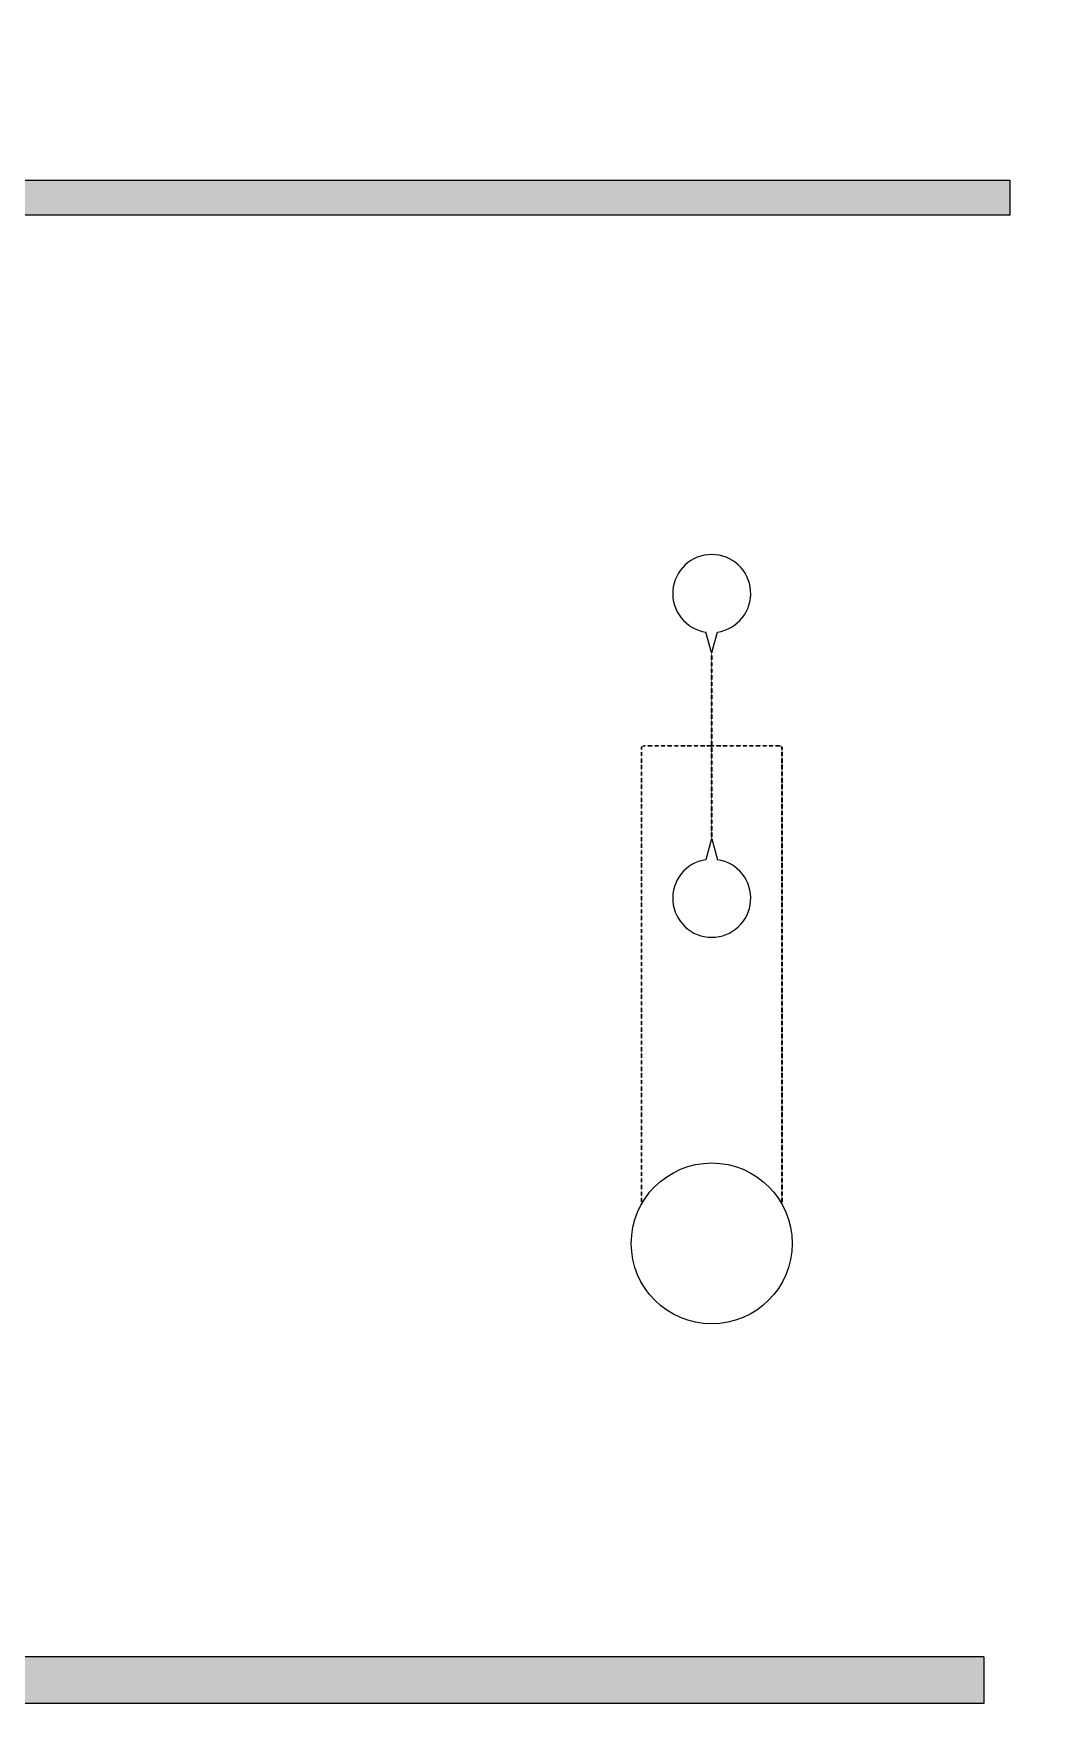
# Model space of a CAD drawing. Header units: inches. Extents: x 741154 to 810950, y 213785 to 295527.
# Drawn here: x 766067 to 778987, y 213785 to 235187 of the extents above; entities that cross this region are included whole.
import ezdxf

# ---------------------------------------------------------------- set-up
doc = ezdxf.new("R2010")
doc.units = ezdxf.units.IN
doc.header["$MEASUREMENT"] = 0

# ---------------------------------------------------------------- blocks, each defined once
blk = doc.blocks.new('*U293')
blk.add_lwpolyline([(1.5, 1.5), (-1.5, 1.5), (-1.5, -1.5), (1.5, -1.5)], close=True)
blk = doc.blocks.new('*U294')
at = {"color": 0, "linetype": 'ByBlock', "lineweight": -2, "transparency": 16777216}
for p in [(0, 2358), (0, 2349), (0, 2340), (0, 2331), (0, 2322), (0, 2313), (0, 2304), (0, 2295), (0, 2286), (0, 2277), (0, 2268), (0, 2259), (0, 2250), (0, 2241), (0, 2232), (0, 2223), (0, 2214), (0, 2205), (0, 2196), (0, 2187), (0, 2178), (0, 2169), (0, 2160), (0, 2151), (0, 2142), (0, 2133), (0, 2124), (0, 2115), (0, 2106), (0, 2097), (0, 2088), (0, 2079), (0, 2070), (0, 2061), (0, 2052), (0, 2043), (0, 2034), (0, 2025), (0, 2016), (0, 2007), (0, 1998), (0, 1989), (0, 1980), (0, 1971), (0, 1962), (0, 1953), (0, 1944), (0, 1935), (0, 1926), (0, 1917), (0, 1908), (0, 1899), (0, 1890), (0, 1881), (0, 1872), (0, 1863), (0, 1854), (0, 1845), (0, 1836), (0, 1827), (0, 1818), (0, 1809), (0, 1800), (0, 1791), (0, 1782), (0, 1773), (0, 1764), (0, 1755), (0, 1746), (0, 1737), (0, 1728), (0, 1719), (0, 1710), (0, 1701), (0, 1692), (0, 1683), (0, 1674), (0, 1665), (0, 1656), (0, 1647), (0, 1638), (0, 1629), (0, 1620), (0, 1611), (0, 1602), (0, 1593), (0, 1584), (0, 1575), (0, 1566), (0, 1557), (0, 1548), (0, 1539), (0, 1530), (0, 1521), (0, 1512), (0, 1503), (0, 1494), (0, 1485), (0, 1476), (0, 1467), (0, 1458), (0, 1449), (0, 1440), (0, 1431), (0, 1422), (0, 1413), (0, 1404), (0, 1395), (0, 1386), (0, 1377), (0, 1368), (0, 1359), (0, 1350), (0, 1341), (0, 1332), (0, 1323), (0, 1314), (0, 1305), (0, 1296), (0, 1287), (0, 1278), (0, 1269), (0, 1260), (0, 1251), (0, 1242), (0, 1233), (0, 1224), (0, 1215), (0, 1206), (0, 1197), (0, 1188), (0, 1179), (0, 1170), (0, 1161), (0, 1152), (0, 1143), (0, 1134), (0, 1125), (0, 1116), (0, 1107), (0, 1098), (0, 1089), (0, 1080), (0, 1071), (0, 1062), (0, 1053), (0, 1044), (0, 1035), (0, 1026), (0, 1017), (0, 1008), (0, 999), (0, 990), (0, 981), (0, 972), (0, 963), (0, 954), (0, 945), (0, 936), (0, 927), (0, 918), (0, 909), (0, 900), (0, 891), (0, 882), (0, 873), (0, 864), (0, 855), (0, 846), (0, 837), (0, 828), (0, 819), (0, 810), (0, 801), (0, 792), (0, 783), (0, 774), (0, 765), (0, 756), (0, 747), (0, 738), (0, 729), (0, 720), (0, 711), (0, 702), (0, 693), (0, 684), (0, 675), (0, 666), (0, 657), (0, 648), (0, 639), (0, 630), (0, 621), (0, 612), (0, 603), (0, 594), (0, 585), (0, 576), (0, 567), (0, 558), (0, 549), (0, 540), (0, 531), (0, 522), (0, 513), (0, 504), (0, 495), (0, 486), (0, 477), (0, 468), (0, 459), (0, 450), (0, 441), (0, 432), (0, 423), (0, 414), (0, 405), (0, 396), (0, 387), (0, 378), (0, 369), (0, 360), (0, 351), (0, 342), (0, 333), (0, 324), (0, 315), (0, 306), (0, 297), (0, 288), (0, 279), (0, 270), (0, 261), (0, 252), (0, 243), (0, 234), (0, 225), (0, 216), (0, 0), (0, 207), (0, 198), (0, 189), (0, 180), (0, 171), (0, 162), (0, 153), (0, 144), (0, 135), (0, 126), (0, 117), (0, 108), (0, 99), (0, 90), (0, 81), (0, 72), (0, 63), (0, 54), (0, 45), (0, 36), (0, 27), (0, 18), (0, 9)]:
    blk.add_blockref('*U293', p, dxfattribs=at)
blk = doc.blocks.new('*U295')
blk.add_lwpolyline([(-1.5, 1.5), (1.5, 1.5), (1.5, -1.5), (-1.5, -1.5)], close=True)
blk = doc.blocks.new('*U296')
at = {"color": 0, "linetype": 'ByBlock', "lineweight": -2, "transparency": 16777216}
for p in [(0, 0), (9, 0), (18, 0), (27, 0), (36, 0), (45, 0), (54, 0), (63, 0), (72, 0), (81, 0), (90, 0), (99, 0), (108, 0), (117, 0), (126, 0), (135, 0), (144, 0), (153, 0), (162, 0), (171, 0), (180, 0), (189, 0), (198, 0), (207, 0), (216, 0), (225, 0), (234, 0), (243, 0), (252, 0), (261, 0), (270, 0), (279, 0), (288, 0), (297, 0), (306, 0), (315, 0), (324, 0), (333, 0), (342, 0), (351, 0), (360, 0), (369, 0), (378, 0), (387, 0), (396, 0), (405, 0), (414, 0), (423, 0), (432, 0), (441, 0), (450, 0), (459, 0), (468, 0), (477, 0), (486, 0), (495, 0), (504, 0), (513, 0), (522, 0), (531, 0), (540, 0), (549, 0), (558, 0), (567, 0), (576, 0), (585, 0), (594, 0), (603, 0), (612, 0), (621, 0), (630, 0), (639, 0), (648, 0), (657, 0), (666, 0), (675, 0), (684, 0), (693, 0), (702, 0), (711, 0), (720, 0), (729, 0), (738, 0), (747, 0), (756, 0), (765, 0), (774, 0), (783, 0), (792, 0), (801, 0), (810, 0), (819, 0), (828, 0), (837, 0), (846, 0), (855, 0), (864, 0)]:
    blk.add_blockref('*U295', p, dxfattribs=at)
blk = doc.blocks.new('*U299')
blk.add_lwpolyline([(-1.5, 1.5), (1.5, 1.5), (1.5, -1.5), (-1.5, -1.5)], close=True)
blk = doc.blocks.new('*U300')
at = {"color": 0, "linetype": 'ByBlock', "lineweight": -2, "transparency": 16777216}
for p in [(0, 5841), (0, 5832), (0, 5823), (0, 5814), (0, 5805), (0, 5796), (0, 5787), (0, 5778), (0, 5769), (0, 5760), (0, 5751), (0, 5742), (0, 5733), (0, 5724), (0, 5715), (0, 5706), (0, 5697), (0, 5688), (0, 5679), (0, 5670), (0, 5661), (0, 5652), (0, 5643), (0, 5634), (0, 5625), (0, 5616), (0, 5607), (0, 5598), (0, 5589), (0, 5580), (0, 5571), (0, 5562), (0, 5553), (0, 5544), (0, 5535), (0, 5526), (0, 5517), (0, 5508), (0, 5499), (0, 5490), (0, 5481), (0, 5472), (0, 5463), (0, 5454), (0, 5445), (0, 5436), (0, 5427), (0, 5418), (0, 5409), (0, 5400), (0, 5391), (0, 5382), (0, 5373), (0, 5364), (0, 5355), (0, 5346), (0, 5337), (0, 5328), (0, 5319), (0, 5310), (0, 5301), (0, 5292), (0, 5283), (0, 5274), (0, 5265), (0, 5256), (0, 5247), (0, 5238), (0, 5229), (0, 5220), (0, 5211), (0, 5202), (0, 5193), (0, 5184), (0, 5175), (0, 5166), (0, 5157), (0, 5148), (0, 5139), (0, 5130), (0, 5121), (0, 5112), (0, 5103), (0, 5094), (0, 5085), (0, 5076), (0, 5067), (0, 5058), (0, 5049), (0, 5040), (0, 5031), (0, 5022), (0, 5013), (0, 5004), (0, 4995), (0, 4986), (0, 4977), (0, 4968), (0, 4959), (0, 4950), (0, 4941), (0, 4932), (0, 4923), (0, 4914), (0, 4905), (0, 4896), (0, 4887), (0, 4878), (0, 4869), (0, 4860), (0, 4851), (0, 4842), (0, 4833), (0, 4824), (0, 4815), (0, 4806), (0, 4797), (0, 4788), (0, 4779), (0, 4770), (0, 4761), (0, 4752), (0, 4743), (0, 4734), (0, 4725), (0, 4716), (0, 4707), (0, 4698), (0, 4689), (0, 4680), (0, 4671), (0, 4662), (0, 4653), (0, 4644), (0, 4635), (0, 4626), (0, 4617), (0, 4608), (0, 4599), (0, 4590), (0, 4581), (0, 4572), (0, 4563), (0, 4554), (0, 4545), (0, 4536), (0, 4527), (0, 4518), (0, 4509), (0, 4500), (0, 4491), (0, 4482), (0, 4473), (0, 4464), (0, 4455), (0, 4446), (0, 4437), (0, 4428), (0, 4419), (0, 4410), (0, 4401), (0, 4392), (0, 4383), (0, 4374), (0, 4365), (0, 4356), (0, 4347), (0, 4338), (0, 4329), (0, 4320), (0, 4311), (0, 4302), (0, 4293), (0, 4284), (0, 4275), (0, 4266), (0, 4257), (0, 4248), (0, 4239), (0, 4230), (0, 4221), (0, 4212), (0, 4203), (0, 4194), (0, 4185), (0, 4176), (0, 4167), (0, 4158), (0, 4149), (0, 4140), (0, 4131), (0, 4122), (0, 4113), (0, 4104), (0, 4095), (0, 4086), (0, 4077), (0, 4068), (0, 4059), (0, 4050), (0, 4041), (0, 4032), (0, 4023), (0, 4014), (0, 4005), (0, 3996), (0, 3987), (0, 3978), (0, 3969), (0, 3960), (0, 3951), (0, 3942), (0, 3933), (0, 3924), (0, 3915), (0, 3906), (0, 3897), (0, 3888), (0, 3879), (0, 3870), (0, 3861), (0, 3852), (0, 3843), (0, 3834), (0, 3825), (0, 3816), (0, 3807), (0, 3798), (0, 3789), (0, 3780), (0, 3771), (0, 3762), (0, 3753), (0, 3744), (0, 3735), (0, 3726), (0, 3717), (0, 3708), (0, 3699), (0, 3690), (0, 3681), (0, 3672), (0, 3663), (0, 3654), (0, 3645), (0, 3636), (0, 3627), (0, 3618), (0, 3609), (0, 3600), (0, 3591), (0, 3582), (0, 3573), (0, 3564), (0, 3555), (0, 3546), (0, 3537), (0, 3528), (0, 3519), (0, 3510), (0, 3501), (0, 3492), (0, 3483), (0, 3474), (0, 3465), (0, 3456), (0, 3447), (0, 3438), (0, 3429), (0, 3420), (0, 3411), (0, 3402), (0, 3393), (0, 3384), (0, 3375), (0, 3366), (0, 3357), (0, 3348), (0, 3339), (0, 3330), (0, 3321), (0, 3312), (0, 3303), (0, 3294), (0, 3285), (0, 3276), (0, 3267), (0, 3258), (0, 3249), (0, 3240), (0, 3231), (0, 3222), (0, 3213), (0, 3204), (0, 3195), (0, 3186), (0, 3177), (0, 3168), (0, 3159), (0, 3150), (0, 3141), (0, 3132), (0, 3123), (0, 3114), (0, 3105), (0, 3096), (0, 3087), (0, 3078), (0, 3069), (0, 3060), (0, 3051), (0, 3042), (0, 3033), (0, 3024), (0, 3015), (0, 3006), (0, 2997), (0, 2988), (0, 2979), (0, 2970), (0, 2961), (0, 2952), (0, 2943), (0, 2934), (0, 2925), (0, 2916), (0, 2907), (0, 2898), (0, 2889), (0, 2880), (0, 2871), (0, 2862), (0, 2853), (0, 2844), (0, 2835), (0, 2826), (0, 2817), (0, 2808), (0, 2799), (0, 2790), (0, 2781), (0, 2772), (0, 2763), (0, 2754), (0, 2745), (0, 2736), (0, 2727), (0, 2718), (0, 2709), (0, 2700), (0, 2691), (0, 2682), (0, 2673), (0, 2664), (0, 2655), (0, 2646), (0, 2637), (0, 2628), (0, 2619), (0, 2610), (0, 2601), (0, 2592), (0, 2583), (0, 2574), (0, 2565), (0, 2556), (0, 2547), (0, 2538), (0, 2529), (0, 2520), (0, 2511), (0, 2502), (0, 2493), (0, 2484), (0, 2475), (0, 2466), (0, 2457), (0, 2448), (0, 2439), (0, 2430), (0, 2421), (0, 2412), (0, 2403), (0, 2394), (0, 2385), (0, 2376), (0, 2367), (0, 2358), (0, 2349), (0, 2340), (0, 2331), (0, 2322), (0, 2313), (0, 2304), (0, 2295), (0, 2286), (0, 2277), (0, 2268), (0, 2259), (0, 2250), (0, 2241), (0, 2232), (0, 2223), (0, 2214), (0, 2205), (0, 2196), (0, 2187), (0, 2178), (0, 2169), (0, 2160), (0, 2151), (0, 2142), (0, 2133), (0, 2124), (0, 2115), (0, 2106), (0, 2097), (0, 2088), (0, 2079), (0, 2070), (0, 2061), (0, 2052), (0, 2043), (0, 2034), (0, 2025), (0, 2016), (0, 2007), (0, 1998), (0, 1989), (0, 1980), (0, 1971), (0, 1962), (0, 1953), (0, 1944), (0, 1935), (0, 1926), (0, 1917), (0, 1908), (0, 1899), (0, 1890), (0, 1881), (0, 1872), (0, 1863), (0, 1854), (0, 1845), (0, 1836), (0, 1827), (0, 1818), (0, 1809), (0, 1800), (0, 1791), (0, 1782), (0, 1773), (0, 1764), (0, 1755), (0, 1746), (0, 1737), (0, 1728), (0, 1719), (0, 1710), (0, 1701), (0, 1692), (0, 1683), (0, 1674), (0, 1665), (0, 1656), (0, 1647), (0, 1638), (0, 1629), (0, 1620), (0, 1611), (0, 1602), (0, 1593), (0, 1584), (0, 1575), (0, 1566), (0, 1557), (0, 1548), (0, 1539), (0, 1530), (0, 1521), (0, 1512), (0, 1503), (0, 1494), (0, 1485), (0, 1476), (0, 1467), (0, 1458), (0, 1449), (0, 1440), (0, 1431), (0, 1422), (0, 1413), (0, 1404), (0, 1395), (0, 1386), (0, 1377), (0, 1368), (0, 1359), (0, 1350), (0, 1341), (0, 1332), (0, 1323), (0, 1314), (0, 1305), (0, 1296), (0, 1287), (0, 1278), (0, 1269), (0, 1260), (0, 1251), (0, 1242), (0, 1233), (0, 1224), (0, 1215), (0, 1206), (0, 1197), (0, 1188), (0, 1179), (0, 1170), (0, 1161), (0, 1152), (0, 1143), (0, 1134), (0, 1125), (0, 1116), (0, 1107), (0, 1098), (0, 1089), (0, 1080), (0, 1071), (0, 1062), (0, 1053), (0, 1044), (0, 1035), (0, 1026), (0, 1017), (0, 1008), (0, 999), (0, 990), (0, 981), (0, 972), (0, 963), (0, 954), (0, 945), (0, 936), (0, 927), (0, 918), (0, 909), (0, 900), (0, 891), (0, 882), (0, 873), (0, 864), (0, 855), (0, 846), (0, 837), (0, 828), (0, 819), (0, 810), (0, 801), (0, 792), (0, 783), (0, 774), (0, 765), (0, 756), (0, 747), (0, 738), (0, 729), (0, 720), (0, 711), (0, 702), (0, 693), (0, 684), (0, 675), (0, 666), (0, 657), (0, 648), (0, 639), (0, 630), (0, 621), (0, 612), (0, 603), (0, 594), (0, 585), (0, 576), (0, 567), (0, 558), (0, 549), (0, 540), (0, 531), (0, 522), (0, 513), (0, 504), (0, 495), (0, 486), (0, 477), (0, 468), (0, 459), (0, 450), (0, 441), (0, 432), (0, 423), (0, 414), (0, 405), (0, 396), (0, 387), (0, 378), (0, 369), (0, 360), (0, 351), (0, 342), (0, 333), (0, 324), (0, 315), (0, 306), (0, 297), (0, 288), (0, 279), (0, 270), (0, 261), (0, 252), (0, 243), (0, 234), (0, 225), (0, 216), (0, 0), (0, 207), (0, 198), (0, 189), (0, 180), (0, 171), (0, 162), (0, 153), (0, 144), (0, 135), (0, 126), (0, 117), (0, 108), (0, 99), (0, 90), (0, 81), (0, 72), (0, 63), (0, 54), (0, 45), (0, 36), (0, 27), (0, 18), (0, 9)]:
    blk.add_blockref('*U299', p, dxfattribs=at)
blk = doc.blocks.new('*U303')
blk.add_lwpolyline([(-1.5, 1.5), (1.5, 1.5), (1.5, -1.5), (-1.5, -1.5)], close=True)
blk = doc.blocks.new('*U304')
at = {"color": 0, "linetype": 'ByBlock', "lineweight": -2, "transparency": 16777216}
for p in [(0, 0), (9, 0), (18, 0), (27, 0), (36, 0), (45, 0), (54, 0), (63, 0), (72, 0), (81, 0), (90, 0), (99, 0), (108, 0), (117, 0), (126, 0), (135, 0), (144, 0), (153, 0), (162, 0), (171, 0), (180, 0), (189, 0), (198, 0), (207, 0), (216, 0), (225, 0), (234, 0), (243, 0), (252, 0), (261, 0), (270, 0), (279, 0), (288, 0), (297, 0), (306, 0), (315, 0), (324, 0), (333, 0), (342, 0), (351, 0), (360, 0), (369, 0), (378, 0), (387, 0), (396, 0), (405, 0), (414, 0), (423, 0), (432, 0), (441, 0), (450, 0), (459, 0), (468, 0), (477, 0), (486, 0), (495, 0), (504, 0), (513, 0), (522, 0), (531, 0), (540, 0), (549, 0), (558, 0), (567, 0), (576, 0), (585, 0), (594, 0), (603, 0), (612, 0), (621, 0), (630, 0), (639, 0), (648, 0), (657, 0), (666, 0), (675, 0), (684, 0), (693, 0), (702, 0), (711, 0), (720, 0), (729, 0), (738, 0), (747, 0), (756, 0), (765, 0), (774, 0), (783, 0), (792, 0), (801, 0), (810, 0), (819, 0), (828, 0), (837, 0), (846, 0), (855, 0), (864, 0)]:
    blk.add_blockref('*U303', p, dxfattribs=at)
blk = doc.blocks.new('*U301')
blk.add_lwpolyline([(-1.5, 1.5), (1.5, 1.5), (1.5, -1.5), (-1.5, -1.5)], close=True)
blk = doc.blocks.new('*U302')
at = {"color": 0, "linetype": 'ByBlock', "lineweight": -2, "transparency": 16777216}
for p in [(0, 5841), (0, 5832), (0, 5823), (0, 5814), (0, 5805), (0, 5796), (0, 5787), (0, 5778), (0, 5769), (0, 5760), (0, 5751), (0, 5742), (0, 5733), (0, 5724), (0, 5715), (0, 5706), (0, 5697), (0, 5688), (0, 5679), (0, 5670), (0, 5661), (0, 5652), (0, 5643), (0, 5634), (0, 5625), (0, 5616), (0, 5607), (0, 5598), (0, 5589), (0, 5580), (0, 5571), (0, 5562), (0, 5553), (0, 5544), (0, 5535), (0, 5526), (0, 5517), (0, 5508), (0, 5499), (0, 5490), (0, 5481), (0, 5472), (0, 5463), (0, 5454), (0, 5445), (0, 5436), (0, 5427), (0, 5418), (0, 5409), (0, 5400), (0, 5391), (0, 5382), (0, 5373), (0, 5364), (0, 5355), (0, 5346), (0, 5337), (0, 5328), (0, 5319), (0, 5310), (0, 5301), (0, 5292), (0, 5283), (0, 5274), (0, 5265), (0, 5256), (0, 5247), (0, 5238), (0, 5229), (0, 5220), (0, 5211), (0, 5202), (0, 5193), (0, 5184), (0, 5175), (0, 5166), (0, 5157), (0, 5148), (0, 5139), (0, 5130), (0, 5121), (0, 5112), (0, 5103), (0, 5094), (0, 5085), (0, 5076), (0, 5067), (0, 5058), (0, 5049), (0, 5040), (0, 5031), (0, 5022), (0, 5013), (0, 5004), (0, 4995), (0, 4986), (0, 4977), (0, 4968), (0, 4959), (0, 4950), (0, 4941), (0, 4932), (0, 4923), (0, 4914), (0, 4905), (0, 4896), (0, 4887), (0, 4878), (0, 4869), (0, 4860), (0, 4851), (0, 4842), (0, 4833), (0, 4824), (0, 4815), (0, 4806), (0, 4797), (0, 4788), (0, 4779), (0, 4770), (0, 4761), (0, 4752), (0, 4743), (0, 4734), (0, 4725), (0, 4716), (0, 4707), (0, 4698), (0, 4689), (0, 4680), (0, 4671), (0, 4662), (0, 4653), (0, 4644), (0, 4635), (0, 4626), (0, 4617), (0, 4608), (0, 4599), (0, 4590), (0, 4581), (0, 4572), (0, 4563), (0, 4554), (0, 4545), (0, 4536), (0, 4527), (0, 4518), (0, 4509), (0, 4500), (0, 4491), (0, 4482), (0, 4473), (0, 4464), (0, 4455), (0, 4446), (0, 4437), (0, 4428), (0, 4419), (0, 4410), (0, 4401), (0, 4392), (0, 4383), (0, 4374), (0, 4365), (0, 4356), (0, 4347), (0, 4338), (0, 4329), (0, 4320), (0, 4311), (0, 4302), (0, 4293), (0, 4284), (0, 4275), (0, 4266), (0, 4257), (0, 4248), (0, 4239), (0, 4230), (0, 4221), (0, 4212), (0, 4203), (0, 4194), (0, 4185), (0, 4176), (0, 4167), (0, 4158), (0, 4149), (0, 4140), (0, 4131), (0, 4122), (0, 4113), (0, 4104), (0, 4095), (0, 4086), (0, 4077), (0, 4068), (0, 4059), (0, 4050), (0, 4041), (0, 4032), (0, 4023), (0, 4014), (0, 4005), (0, 3996), (0, 3987), (0, 3978), (0, 3969), (0, 3960), (0, 3951), (0, 3942), (0, 3933), (0, 3924), (0, 3915), (0, 3906), (0, 3897), (0, 3888), (0, 3879), (0, 3870), (0, 3861), (0, 3852), (0, 3843), (0, 3834), (0, 3825), (0, 3816), (0, 3807), (0, 3798), (0, 3789), (0, 3780), (0, 3771), (0, 3762), (0, 3753), (0, 3744), (0, 3735), (0, 3726), (0, 3717), (0, 3708), (0, 3699), (0, 3690), (0, 3681), (0, 3672), (0, 3663), (0, 3654), (0, 3645), (0, 3636), (0, 3627), (0, 3618), (0, 3609), (0, 3600), (0, 3591), (0, 3582), (0, 3573), (0, 3564), (0, 3555), (0, 3546), (0, 3537), (0, 3528), (0, 3519), (0, 3510), (0, 3501), (0, 3492), (0, 3483), (0, 3474), (0, 3465), (0, 3456), (0, 3447), (0, 3438), (0, 3429), (0, 3420), (0, 3411), (0, 3402), (0, 3393), (0, 3384), (0, 3375), (0, 3366), (0, 3357), (0, 3348), (0, 3339), (0, 3330), (0, 3321), (0, 3312), (0, 3303), (0, 3294), (0, 3285), (0, 3276), (0, 3267), (0, 3258), (0, 3249), (0, 3240), (0, 3231), (0, 3222), (0, 3213), (0, 3204), (0, 3195), (0, 3186), (0, 3177), (0, 3168), (0, 3159), (0, 3150), (0, 3141), (0, 3132), (0, 3123), (0, 3114), (0, 3105), (0, 3096), (0, 3087), (0, 3078), (0, 3069), (0, 3060), (0, 3051), (0, 3042), (0, 3033), (0, 3024), (0, 3015), (0, 3006), (0, 2997), (0, 2988), (0, 2979), (0, 2970), (0, 2961), (0, 2952), (0, 2943), (0, 2934), (0, 2925), (0, 2916), (0, 2907), (0, 2898), (0, 2889), (0, 2880), (0, 2871), (0, 2862), (0, 2853), (0, 2844), (0, 2835), (0, 2826), (0, 2817), (0, 2808), (0, 2799), (0, 2790), (0, 2781), (0, 2772), (0, 2763), (0, 2754), (0, 2745), (0, 2736), (0, 2727), (0, 2718), (0, 2709), (0, 2700), (0, 2691), (0, 2682), (0, 2673), (0, 2664), (0, 2655), (0, 2646), (0, 2637), (0, 2628), (0, 2619), (0, 2610), (0, 2601), (0, 2592), (0, 2583), (0, 2574), (0, 2565), (0, 2556), (0, 2547), (0, 2538), (0, 2529), (0, 2520), (0, 2511), (0, 2502), (0, 2493), (0, 2484), (0, 2475), (0, 2466), (0, 2457), (0, 2448), (0, 2439), (0, 2430), (0, 2421), (0, 2412), (0, 2403), (0, 2394), (0, 2385), (0, 2376), (0, 2367), (0, 2358), (0, 2349), (0, 2340), (0, 2331), (0, 2322), (0, 2313), (0, 2304), (0, 2295), (0, 2286), (0, 2277), (0, 2268), (0, 2259), (0, 2250), (0, 2241), (0, 2232), (0, 2223), (0, 2214), (0, 2205), (0, 2196), (0, 2187), (0, 2178), (0, 2169), (0, 2160), (0, 2151), (0, 2142), (0, 2133), (0, 2124), (0, 2115), (0, 2106), (0, 2097), (0, 2088), (0, 2079), (0, 2070), (0, 2061), (0, 2052), (0, 2043), (0, 2034), (0, 2025), (0, 2016), (0, 2007), (0, 1998), (0, 1989), (0, 1980), (0, 1971), (0, 1962), (0, 1953), (0, 1944), (0, 1935), (0, 1926), (0, 1917), (0, 1908), (0, 1899), (0, 1890), (0, 1881), (0, 1872), (0, 1863), (0, 1854), (0, 1845), (0, 1836), (0, 1827), (0, 1818), (0, 1809), (0, 1800), (0, 1791), (0, 1782), (0, 1773), (0, 1764), (0, 1755), (0, 1746), (0, 1737), (0, 1728), (0, 1719), (0, 1710), (0, 1701), (0, 1692), (0, 1683), (0, 1674), (0, 1665), (0, 1656), (0, 1647), (0, 1638), (0, 1629), (0, 1620), (0, 1611), (0, 1602), (0, 1593), (0, 1584), (0, 1575), (0, 1566), (0, 1557), (0, 1548), (0, 1539), (0, 1530), (0, 1521), (0, 1512), (0, 1503), (0, 1494), (0, 1485), (0, 1476), (0, 1467), (0, 1458), (0, 1449), (0, 1440), (0, 1431), (0, 1422), (0, 1413), (0, 1404), (0, 1395), (0, 1386), (0, 1377), (0, 1368), (0, 1359), (0, 1350), (0, 1341), (0, 1332), (0, 1323), (0, 1314), (0, 1305), (0, 1296), (0, 1287), (0, 1278), (0, 1269), (0, 1260), (0, 1251), (0, 1242), (0, 1233), (0, 1224), (0, 1215), (0, 1206), (0, 1197), (0, 1188), (0, 1179), (0, 1170), (0, 1161), (0, 1152), (0, 1143), (0, 1134), (0, 1125), (0, 1116), (0, 1107), (0, 1098), (0, 1089), (0, 1080), (0, 1071), (0, 1062), (0, 1053), (0, 1044), (0, 1035), (0, 1026), (0, 1017), (0, 1008), (0, 999), (0, 990), (0, 981), (0, 972), (0, 963), (0, 954), (0, 945), (0, 936), (0, 927), (0, 918), (0, 909), (0, 900), (0, 891), (0, 882), (0, 873), (0, 864), (0, 855), (0, 846), (0, 837), (0, 828), (0, 819), (0, 810), (0, 801), (0, 792), (0, 783), (0, 774), (0, 765), (0, 756), (0, 747), (0, 738), (0, 729), (0, 720), (0, 711), (0, 702), (0, 693), (0, 684), (0, 675), (0, 666), (0, 657), (0, 648), (0, 639), (0, 630), (0, 621), (0, 612), (0, 603), (0, 594), (0, 585), (0, 576), (0, 567), (0, 558), (0, 549), (0, 540), (0, 531), (0, 522), (0, 513), (0, 504), (0, 495), (0, 486), (0, 477), (0, 468), (0, 459), (0, 450), (0, 441), (0, 432), (0, 423), (0, 414), (0, 405), (0, 396), (0, 387), (0, 378), (0, 369), (0, 360), (0, 351), (0, 342), (0, 333), (0, 324), (0, 315), (0, 306), (0, 297), (0, 288), (0, 279), (0, 270), (0, 261), (0, 252), (0, 243), (0, 234), (0, 225), (0, 216), (0, 0), (0, 207), (0, 198), (0, 189), (0, 180), (0, 171), (0, 162), (0, 153), (0, 144), (0, 135), (0, 126), (0, 117), (0, 108), (0, 99), (0, 90), (0, 81), (0, 72), (0, 63), (0, 54), (0, 45), (0, 36), (0, 27), (0, 18), (0, 9)]:
    blk.add_blockref('*U301', p, dxfattribs=at)

msp = doc.modelspace()

# ---------------------------------------------------------------- hatches: boundary and pattern name
h = msp.add_hatch(color=256)
h.dxf.hatch_style = 1
h.paths.add_polyline_path([(810350, 244228), (810950, 244228), (810950, 227211), (810350, 227211), (810350, 232860), (788856, 232860), (788856, 233308), (810350, 233308), (810350, 241749), (788766, 241749), (788766, 242197), (810350, 242197)])
h.paths.add_polyline_path([(778987, 242197), (778987, 241749), (757408, 241749), (757408, 233308), (778580, 233308), (778580, 232860), (757408, 232860), (757408, 226245), (756808, 226245), (756808, 237407), (751321, 237407), (751321, 238383), (756808, 238383), (756808, 244317), (757408, 244317), (757408, 242197)])
h = msp.add_hatch(color=256)
h.dxf.hatch_style = 1
h.paths.add_polyline_path([(756808, 219017), (757408, 219017), (757408, 214385), (778249, 214385), (778249, 213785), (756808, 213785)])
h.paths.add_polyline_path([(810950, 213785), (790410, 213785), (790410, 214385), (810350, 214385), (810350, 222165), (810950, 222165)])

# ---------------------------------------------------------------- linework, layer by layer
for p, q in [((757408, 233308), (778580, 233308)), ((778580, 233308), (778580, 232860)), ((778580, 232860), (757408, 232860)), ((774759, 227253), (774685, 227515)), ((774761, 227253), (774835, 227515)), ((774759, 224867), (774685, 224599)), ((774761, 224867), (774835, 224599)), ((778249, 214385), (757408, 214385)), ((778249, 214385), (778249, 213785)), ((778249, 213785), (756808, 213785))]:
    msp.add_line(p, q)
for points in [[(773864, 226047), (773867, 226047), (773867, 226044), (773864, 226044)], [(773870, 226052), (773873, 226052), (773873, 226049), (773870, 226049)], [(773876, 226056), (773879, 226056), (773879, 226053), (773876, 226053)], [(775643, 226056), (775640, 226056), (775640, 226053), (775643, 226053)], [(775650, 226052), (775647, 226052), (775647, 226049), (775650, 226049)], [(775656, 226047), (775653, 226047), (775653, 226044), (775656, 226044)]]:
    msp.add_lwpolyline(points, close=True)
msp.add_circle((774760, 219682), 1031)
for centre, radius, start, end in [((774760, 228010), 500, 278.5994, 261.4006), ((774760, 227253), 1, 169.5555, 6.3717), ((774760, 224868), 1, 356.3216, 186.2894), ((774760, 224105), 500, 98.5994, 81.4006)]:
    msp.add_arc(centre, radius, start, end)

# ---------------------------------------------------------------- block references
at = {"xscale": -1, "rotation": 180}
for name, p in [('*U294', (774760, 227242)), ('*U300', (773860, 226039))]:
    msp.add_blockref(name, p, dxfattribs=at)
msp.add_blockref('*U296', (773888, 226058))
at = {"xscale": -1}
msp.add_blockref('*U304', (775632, 226058), dxfattribs=at)
at = {"rotation": 180}
msp.add_blockref('*U302', (775660, 226039), dxfattribs=at)

doc.saveas('drawing.dxf')
